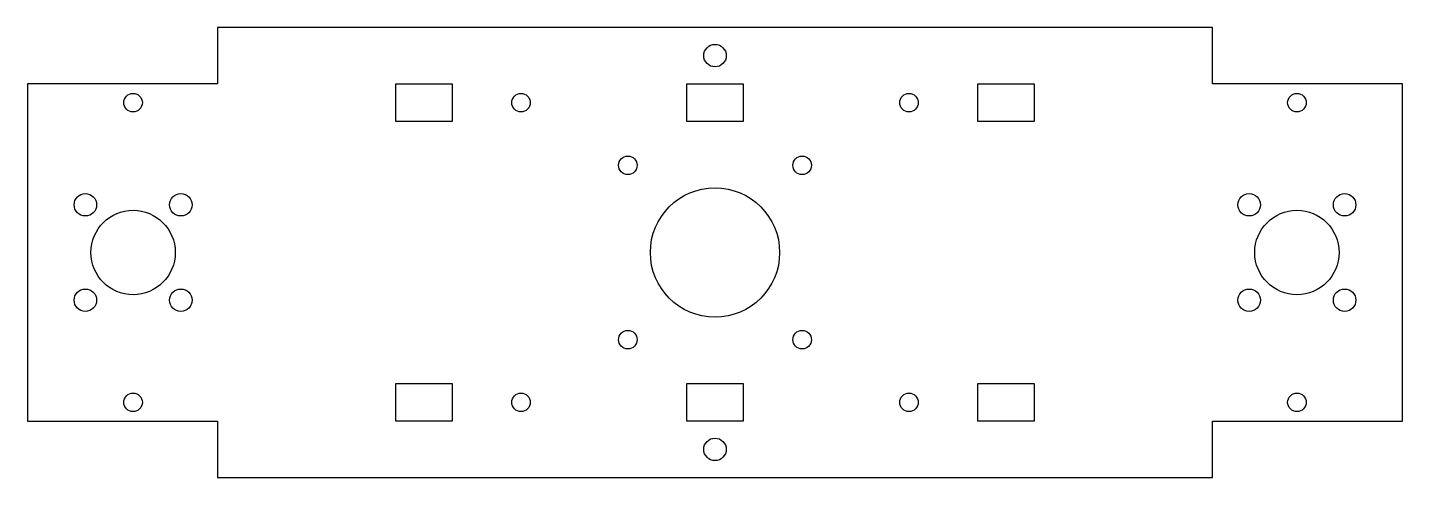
# Model space of a CAD drawing. Header units: millimetres. Extents: x -122 to 122, y -40 to 40.
import ezdxf

# ---------------------------------------------------------------- set-up
doc = ezdxf.new("R2010")
doc.units = ezdxf.units.MM

msp = doc.modelspace()

# ---------------------------------------------------------------- linework, layer by layer
for points in [[(88.5, 30), (88.5, 40), (-88.5, 40), (-88.5, 30), (-122.28, 30), (-122.28, -30), (-88.5, -30), (-88.5, -40), (88.5, -40), (88.5, -30), (122.28, -30), (122.28, 30)], [(-46.75, 30), (-46.75, 23.28), (-56.75, 23.28), (-56.75, 30)], [(5, 30), (5, 23.28), (-5, 23.28), (-5, 30)], [(46.75, 23.28), (46.75, 30), (56.75, 30), (56.75, 23.28)], [(-46.75, -23.28), (-46.75, -30), (-56.75, -30), (-56.75, -23.28)], [(-5, -30), (-5, -23.28), (5, -23.28), (5, -30)], [(46.75, -30), (46.75, -23.28), (56.75, -23.28), (56.75, -30)]]:
    msp.add_lwpolyline(points, close=True)
for centre, radius in [((0, 35), 2), ((-103.5, 26.64), 1.65), ((-34.5, 26.64), 1.65), ((34.5, 26.64), 1.65), ((103.5, 26.64), 1.65), ((-15.5, 15.5), 1.65), ((15.5, 15.5), 1.65), ((-111.99, 8.49), 2), ((-95.01, 8.49), 2), ((0, 0), 11.5), ((95.01, 8.49), 2), ((111.99, 8.49), 2), ((-103.5, 0), 7.5), ((103.5, 0), 7.5), ((-111.99, -8.49), 2), ((-95.01, -8.49), 2), ((95.01, -8.49), 2), ((111.99, -8.49), 2), ((-15.5, -15.5), 1.65), ((15.5, -15.5), 1.65), ((-103.5, -26.64), 1.65), ((-34.5, -26.64), 1.65), ((34.5, -26.64), 1.65), ((103.5, -26.64), 1.65), ((0, -35), 2)]:
    msp.add_circle(centre, radius)

doc.saveas('drawing.dxf')
